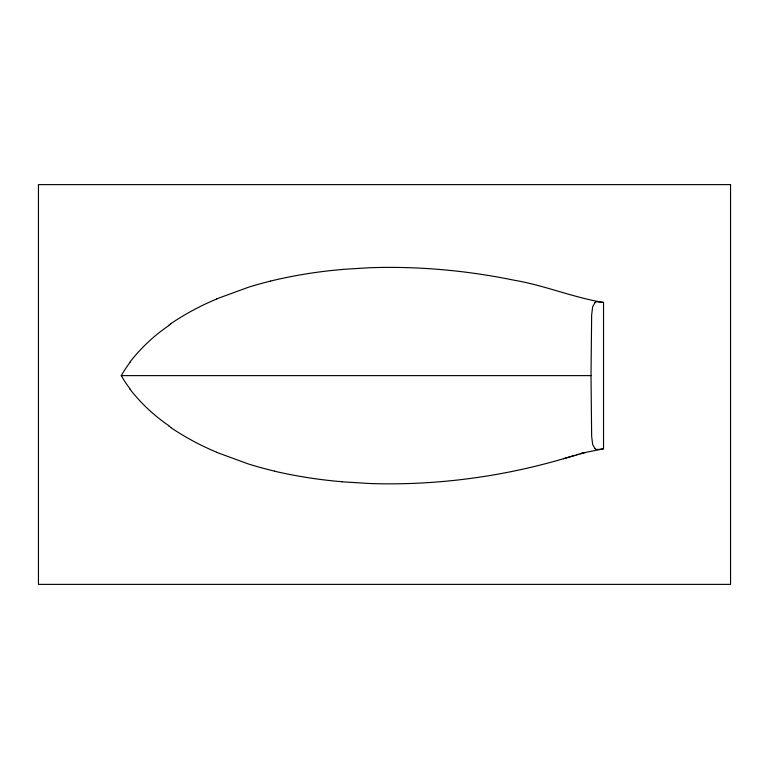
<?xml version="1.0" encoding="UTF-8"?>
<svg xmlns="http://www.w3.org/2000/svg" width="769" height="769" viewBox="0 0 769 769"><rect width="100%" height="100%" fill="white"/><g stroke="black" fill="none" stroke-linecap="round" stroke-linejoin="round"><path stroke-width="1.15" d="M595.023 448.596L592.659 444.53L591.649 436.234L591.015 375.618L591.649 315.011L592.659 306.706L595.023 302.64M130.134 362.199L128.433 364.516A134.469 134.469 0 0 0 121.252 375.618A134.469 134.469 0 0 0 128.433 386.72L130.134 389.037M168.719 325.306L170.814 323.845M216.714 298.853L248.531 287.212A385.307 385.307 0 0 1 270.448 281.108M574.856 455.258C515.009 474.06 452.307 483.807 389.575 483.855A567.935 567.935 0 0 1 369.447 483.49L341.994 481.807M576.539 454.729L578.288 454.2M563.379 458.747L585.392 452.499M580.134 453.672L583.296 452.854M582.114 453.133L603.53 448.788L603.53 302.448L596.84 301.736A42.257 10.449 90 0 0 595.014 302.611M270.448 281.108L274.475 280.127A471.83 471.83 0 0 1 342.003 269.515M603.107 448.875L599.983 449.346M599.599 449.394L596.84 449.5A42.257 10.449 -90 0 1 595.014 448.635M341.994 269.429L369.447 267.747A567.935 567.935 0 0 1 389.575 267.381C431.544 267.372 473.493 271.822 514.586 280.31C544.808 285.434 573.289 297.584 603.53 302.448M121.262 375.618L591.015 375.618M274.475 471.109L270.448 470.128A385.307 385.307 0 0 1 248.531 464.024L216.714 452.383M168.719 425.93L170.814 427.391M342.003 481.721A471.83 471.83 0 0 1 274.456 471.195M216.762 452.259A261.21 261.21 0 0 1 170.728 427.526M168.872 425.699A171.766 171.766 0 0 1 129.951 389.172M170.728 323.711A261.21 261.21 0 0 1 216.762 298.978M129.951 362.064A171.766 171.766 0 0 1 168.872 325.537M730.55 184.618L38.45 184.618L38.45 584.382L730.55 584.382L730.55 184.618"/></g></svg>
